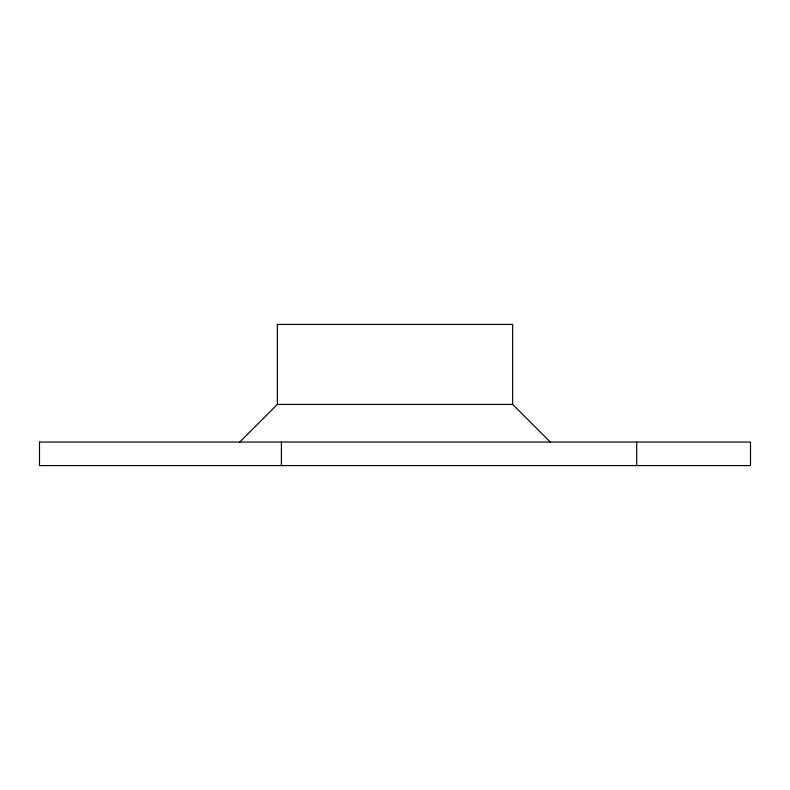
<?xml version="1.0" encoding="UTF-8"?>
<svg xmlns="http://www.w3.org/2000/svg" width="790" height="790" viewBox="0 0 790 790"><rect width="100%" height="100%" fill="white"/><g stroke="black" fill="none" stroke-linecap="round" stroke-linejoin="round"><path stroke-width="1.19" d="M239.706 442.054L277.359 404.411L277.359 324.413L512.641 324.413L512.641 404.411L550.294 442.054M281.398 465.587L281.398 442.054M636.691 465.587L636.691 442.054M277.359 404.411L512.641 404.411M39.5 442.054L39.5 465.587L750.5 465.587L750.5 442.054L39.5 442.054"/></g></svg>
